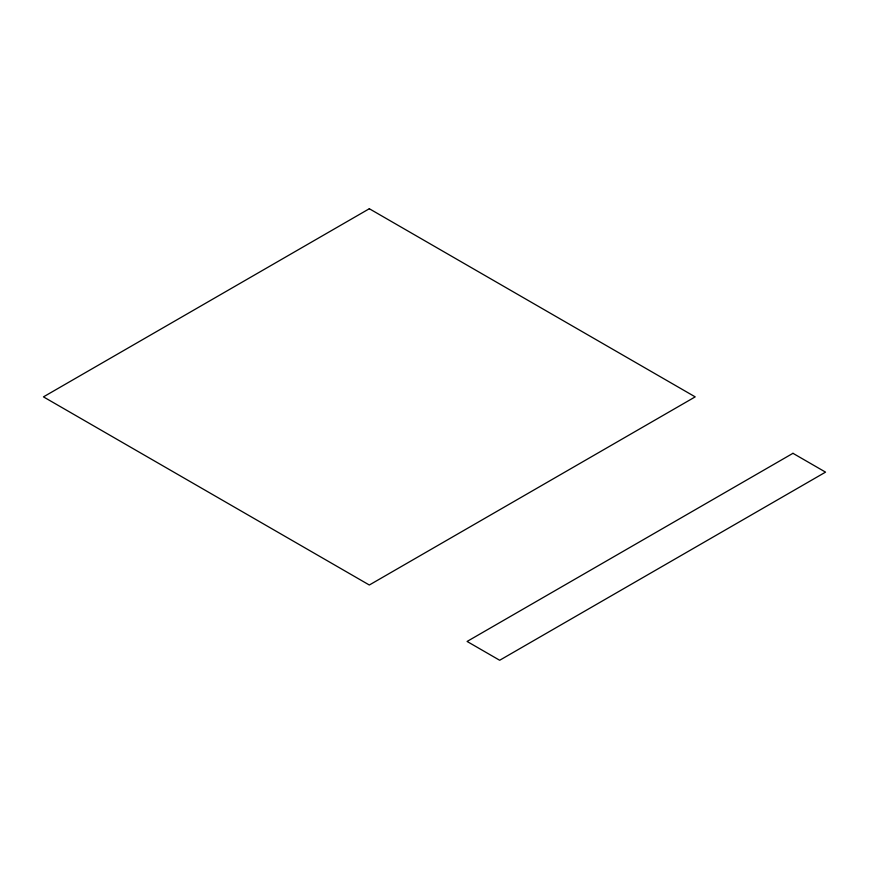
<?xml version="1.0" encoding="UTF-8"?>
<svg xmlns="http://www.w3.org/2000/svg" width="869" height="869" viewBox="0 0 869 869"><rect width="100%" height="100%" fill="white"/><g stroke="black" fill="none" stroke-linecap="round" stroke-linejoin="round"><path stroke-width="1.3" d="M369.325 208.734L43.45 396.872L369.325 585.011L695.2 396.872L369.325 208.734M792.962 453.314L467.087 641.452L499.675 660.266L825.55 472.128L792.962 453.314"/></g></svg>
